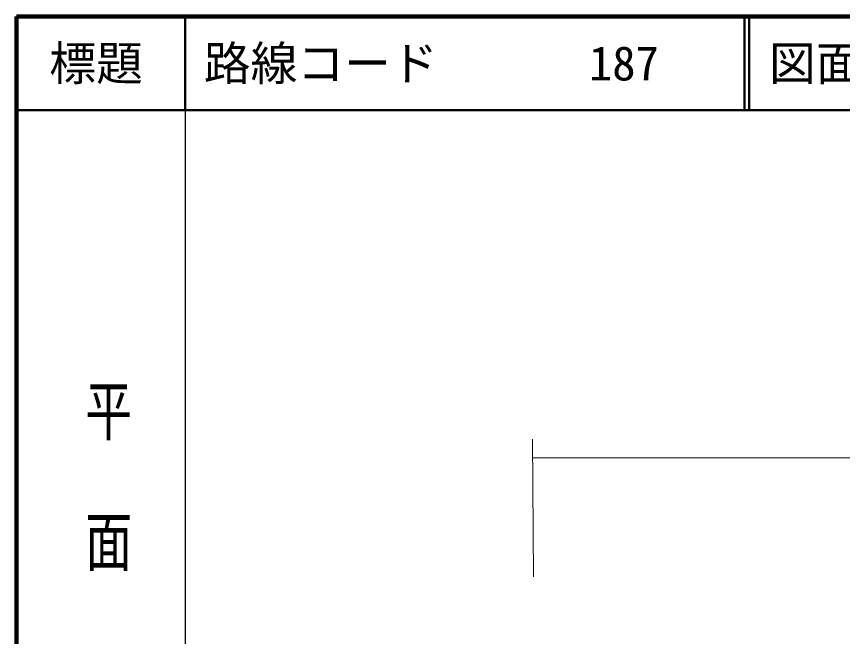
# Model space of a CAD drawing. Units: millimetres, scale not verified. Extents: x 83137 to 723137, y -7377 to 352623.
# Drawn here: x 83137 to 171369, y 286373 to 352623 of the extents above; entities that cross this region are included whole.
import ezdxf
from ezdxf.enums import TextEntityAlignment as Align

# ---------------------------------------------------------------- set-up
doc = ezdxf.new("R2010")
doc.units = ezdxf.units.MM
doc.header["$LTSCALE"] = 1000
for name, color, linetype, lineweight in [('M-TTL', 2, 'Continuous', 140), ('M-TTL-BAND', 7, 'Continuous', 25), ('M-TTL-LINE', 7, 'Continuous', 50), ('S-BGD-HTXT', 6, 'Continuous', 13)]:
    doc.layers.add(name, color=color, linetype=linetype, lineweight=lineweight)
doc.layers.add('M-TTL-TXT', color=7, linetype='Continuous')
doc.styles.add('@ＭＳ ゴシック', font='')
doc.styles.add('ＭＳ ゴシック', font='')
doc.styles.get('@ＭＳ ゴシック').set_extended_font_data('@MS Gothic')
doc.styles.get('ＭＳ ゴシック').set_extended_font_data('MS Gothic')

msp = doc.modelspace()

# ---------------------------------------------------------------- linework, layer by layer
at = {"layer": 'M-TTL'}
for p, q in [((83137, 352623), (83137, -7377)), ((723137, 352623), (83137, 352623))]:
    msp.add_line(p, q, dxfattribs=at)
at = {"layer": 'M-TTL-BAND'}
msp.add_line((101137, 342623), (101137, -7377), dxfattribs=at)
at = {"layer": 'M-TTL-LINE'}
for p, q in [((101137, 352623), (101137, 342623)), ((160887, 352623), (160887, 342623)), ((161387, 352623), (161387, 342623)), ((83137, 342623), (723137, 342623))]:
    msp.add_line(p, q, dxfattribs=at)
at = {"layer": 'S-BGD-HTXT'}
for p, q in [((138269, 307442), (138379, 292760)), ((138284, 305476), (299442, 305476))]:
    msp.add_line(p, q, dxfattribs=at)

# ---------------------------------------------------------------- texts
at = {"layer": 'M-TTL-BAND', "style": '@ＭＳ ゴシック', "width": 1.4}
msp.add_text('平  面  図', height=3666, rotation=270, dxfattribs=at).set_placement((92914, 279097), align=Align.MIDDLE_RIGHT)
at = {"layer": 'M-TTL-TXT', "style": 'ＭＳ ゴシック'}
msp.add_text('標題', height=3666, dxfattribs=at).set_placement((91637, 347623), align=Align.MIDDLE_CENTER)
for s, p in [('路線コード', (103137, 347623)), ('187', (144279, 347623)), ('図面コード', (163517, 347623))]:
    msp.add_text(s, height=3666, dxfattribs=at).set_placement(p, align=Align.MIDDLE_LEFT)

doc.saveas('drawing.dxf')
